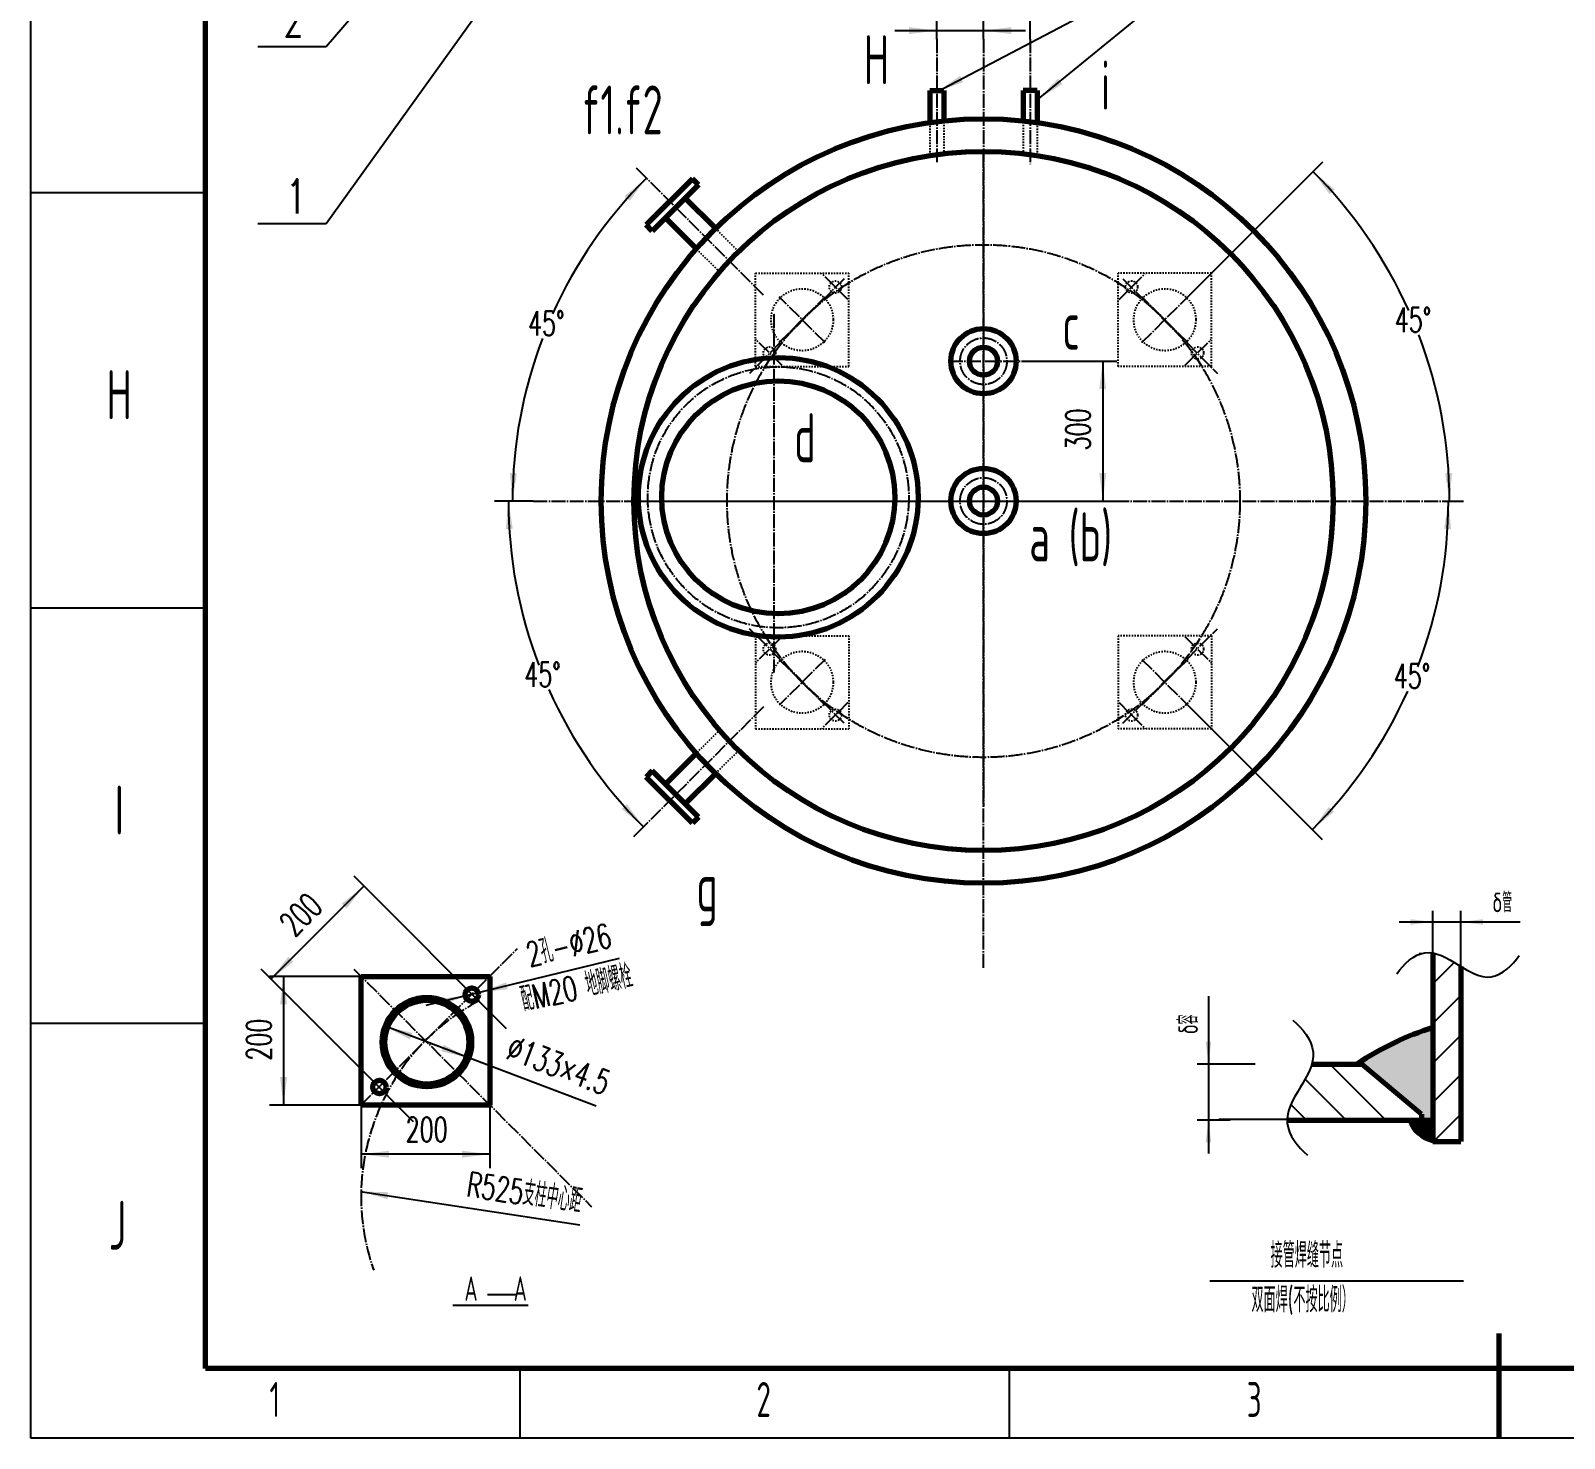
# Model space of a CAD drawing. Header units: millimetres. Extents: x -3150 to 3150, y -4455 to 4455.
# Drawn here: x -3150 to 140, y -4455 to -1435 of the extents above; entities that cross this region are included whole.
import ezdxf

# ---------------------------------------------------------------- set-up
doc = ezdxf.new("R2010")
doc.units = ezdxf.units.MM
doc.linetypes.add('EB_DASH', pattern=[6, 3, -3])
doc.linetypes.add('EB_DASHDOT', pattern=[39, 30, -3, 3, -3])
doc.layers.add('CAXA0', color=7, linetype='Continuous', lineweight=70)
doc.styles.add('UserTxtStyle1', font='isocp.shx', dxfattribs={"width": 0.667, "bigfont": 'gbcbig.shx'})
doc.styles.add('UserTxtStyle8', font='txt', dxfattribs={"width": 0.667, "bigfont": 'gbcbig.shx'})
doc.styles.add('机械', font='txt', dxfattribs={"width": 0.667, "bigfont": 'gbcbig.shx'})
doc.styles.add('标准', font='', dxfattribs={"width": 0.667})
doc.styles.get('标准').set_extended_font_data('FangSong_GB2312')
doc.dimstyles.new('标准', dxfattribs={"dimscale": 15, "dimtxt": 3.5, "dimasz": 4, "dimexe": 2, "dimexo": 0, "dimtad": 1, "dimdsep": 46, "dimtxsty": '标准', "dimcen": 0, "dimdle": 6, "dimaunit": 1, "dimazin": 2, "dimtfac": 1, "dimtdec": 3, "dimtmove": 0, "dimatfit": 3, "dimfxl": 0, "dimtolj": 1, "dimtzin": 0, "dimarcsym": 0})

# ---------------------------------------------------------------- blocks, each defined once
blk = doc.blocks.new('CAXBLOCK1', base_point=(3000, -4305))
at = {"layer": 'CAXA0', "color": 0, "linetype": 'Continuous', "lineweight": 25}
for p, q in [((-3150, -4455), (-3150, 4455)), ((-3150, -1782), (-2775, -1782)), ((-3150, -2673), (-2775, -2673)), ((-3150, -3564), (-2775, -3564)), ((-2100, -4455), (-2100, -4305)), ((-1050, -4455), (-1050, -4305)), ((0, -4455), (0, -4305)), ((3150, -4455), (-3150, -4455))]:
    blk.add_line(p, q, dxfattribs=at)
at = {"layer": 'CAXA0', "color": 0, "linetype": 'Continuous', "lineweight": 70}
for p, q in [((-2775, -4305), (-2775, 4305)), ((0, -4455), (0, -4230)), ((3000, -4305), (-2775, -4305))]:
    blk.add_line(p, q, dxfattribs=at)
at = {"layer": 'CAXA0', "color": 0, "linetype": 'Continuous', "lineweight": 25, "attachment_point": 1, "style": 'UserTxtStyle1'}
for s, insert, char_height in [('H', (-2987.5, -2163.3), 105), ('I', (-2970, -3054.3), 105), ('J', (-2982.5, -3945.3), 105), ('1', (-2637.5, -4334.2), 75), ('2', (-1592.9, -4334.2), 75), ('3', (-541.1, -4334.2), 75)]:
    blk.add_mtext(s, dxfattribs=dict(at, insert=insert, char_height=char_height))
blk = doc.blocks.new('CAXBLOCK88', base_point=(-2663, -1469.7))
at = {"layer": 'CAXA0', "linetype": 'Continuous', "lineweight": 25}
blk.add_hatch(color=0, dxfattribs=at).paths.add_polyline_path([(-1631.9, -444.4), (-1632, -443.2), (-1632.3, -442.1), (-1632.7, -441), (-1633.4, -440), (-1634.1, -439.1), (-1635, -438.3), (-1636, -437.7), (-1637.1, -437.3), (-1638.3, -437), (-1639.4, -436.9), (-1640.6, -437), (-1641.7, -437.3), (-1642.8, -437.7), (-1643.8, -438.3), (-1644.7, -439.1), (-1645.5, -440), (-1646.1, -441), (-1646.6, -442.1), (-1646.8, -443.2), (-1646.9, -444.4), (-1646.8, -445.6), (-1646.6, -446.7), (-1646.1, -447.8), (-1645.5, -448.8), (-1644.7, -449.7), (-1643.8, -450.5), (-1642.8, -451.1), (-1641.7, -451.5), (-1640.6, -451.8), (-1639.4, -451.9), (-1638.3, -451.8), (-1637.1, -451.5), (-1636, -451.1), (-1635, -450.5), (-1634.1, -449.7), (-1633.4, -448.8), (-1632.7, -447.8), (-1632.3, -446.7), (-1632, -445.6)], flags=0)
at = {"layer": 'CAXA0', "color": 0, "linetype": 'Continuous', "lineweight": 25}
for p, q in [((-1639.4, -444.4), (-2516, -1469.7)), ((-2516, -1469.7), (-2663, -1469.7))]:
    blk.add_line(p, q, dxfattribs=at)
at = {"layer": 'CAXA0', "color": 0, "linetype": 'Continuous', "lineweight": 25, "insert": (-2607, -1374.1), "char_height": 73.5, "attachment_point": 1, "style": 'UserTxtStyle8'}
blk.add_mtext('2', dxfattribs=at)
blk = doc.blocks.new('CAXBLOCK87', base_point=(-1639.4, -444.4))
at = {"layer": 'CAXA0', "color": 0, "linetype": 'EB_DASHDOT', "lineweight": 25}
blk.add_blockref('CAXBLOCK88', (-2663, -1469.7), dxfattribs=at)
blk = doc.blocks.new('CAXBLOCK90', base_point=(-2663, -1849.1))
at = {"layer": 'CAXA0', "linetype": 'Continuous', "lineweight": 25}
blk.add_hatch(color=0, dxfattribs=at).paths.add_polyline_path([(-1669.1, -680.7), (-1669.2, -679.5), (-1669.5, -678.4), (-1669.9, -677.3), (-1670.5, -676.3), (-1671.3, -675.4), (-1672.2, -674.6), (-1673.2, -674), (-1674.3, -673.6), (-1675.4, -673.3), (-1676.6, -673.2), (-1677.8, -673.3), (-1678.9, -673.6), (-1680, -674), (-1681, -674.6), (-1681.9, -675.4), (-1682.7, -676.3), (-1683.3, -677.3), (-1683.7, -678.4), (-1684, -679.5), (-1684.1, -680.7), (-1684, -681.9), (-1683.7, -683), (-1683.3, -684.1), (-1682.7, -685.1), (-1681.9, -686), (-1681, -686.8), (-1680, -687.4), (-1678.9, -687.8), (-1677.8, -688.1), (-1676.6, -688.2), (-1675.4, -688.1), (-1674.3, -687.8), (-1673.2, -687.4), (-1672.2, -686.8), (-1671.3, -686), (-1670.5, -685.1), (-1669.9, -684.1), (-1669.5, -683), (-1669.2, -681.9)], flags=0)
at = {"layer": 'CAXA0', "color": 0, "linetype": 'Continuous', "lineweight": 25}
for p, q in [((-1676.6, -680.7), (-2516, -1849.1)), ((-2516, -1849.1), (-2663, -1849.1))]:
    blk.add_line(p, q, dxfattribs=at)
at = {"layer": 'CAXA0', "color": 0, "linetype": 'Continuous', "lineweight": 25, "insert": (-2601.7, -1753.5), "char_height": 73.5, "attachment_point": 1, "style": 'UserTxtStyle8'}
blk.add_mtext('1', dxfattribs=at)
blk = doc.blocks.new('CAXBLOCK89', base_point=(-1676.6, -680.7))
at = {"layer": 'CAXA0', "color": 0, "linetype": 'EB_DASHDOT', "lineweight": 25}
blk.add_blockref('CAXBLOCK90', (-2663, -1849.1), dxfattribs=at)
blk = doc.blocks.new('*CAXBLOCK224225')
at = {"layer": 'CAXA0', "linetype": 'Continuous', "lineweight": 25}
for points in [[(-142.3, -3347.1), (-190.3, -3353.1), (-190.3, -3341.1)], [(-82.3, -3347.1), (-34.3, -3353.1), (-34.3, -3341.1)]]:
    blk.add_hatch(color=0, dxfattribs=at).paths.add_polyline_path(points, flags=0)
at = {"layer": 'CAXA0', "color": 0, "linetype": 'Continuous', "lineweight": 25}
for p, q in [((-214.3, -3347.1), (45.2, -3347.1)), ((-142.3, -3413.5), (-142.3, -3323.1)), ((-82.3, -3442.5), (-82.3, -3323.1))]:
    blk.add_line(p, q, dxfattribs=at)
at = {"layer": 'CAXA0', "color": 0, "linetype": 'Continuous', "lineweight": 25, "insert": (-14.4, -3284.1), "char_height": 42, "attachment_point": 1, "style": '机械'}
blk.add_mtext('δ管', dxfattribs=at)
blk = doc.blocks.new('CAXBLOCK225', base_point=(-299.6, -3702.9))
at = {"layer": 'CAXA0', "color": 0, "linetype": 'Continuous', "lineweight": 25}
for p, q in [((-328, -3772.1), (-416, -3684.1)), ((-243.1, -3772.1), (-363.1, -3652.1)), ((-412.8, -3772.1), (-446.4, -3738.5)), ((-166.3, -3764), (-195.7, -3734.7))]:
    blk.add_line(p, q, dxfattribs=at)
blk = doc.blocks.new('*CAXBLOCK226227')
at = {"layer": 'CAXA0', "linetype": 'Continuous', "lineweight": 25}
for points in [[(-623.5, -3652.1), (-629.5, -3604.1), (-617.5, -3604.1)], [(-623.5, -3772.1), (-629.5, -3820.1), (-617.5, -3820.1)]]:
    blk.add_hatch(color=0, dxfattribs=at).paths.add_polyline_path(points, flags=0)
at = {"layer": 'CAXA0', "color": 0, "linetype": 'Continuous', "lineweight": 25}
for p, q in [((-623.5, -3506.2), (-623.5, -3844.1)), ((-523.4, -3652.1), (-647.5, -3652.1)), ((-576.5, -3772.1), (-647.5, -3772.1))]:
    blk.add_line(p, q, dxfattribs=at)
at = {"layer": 'CAXA0', "color": 0, "linetype": 'Continuous', "lineweight": 25, "insert": (-688.2, -3588), "char_height": 42, "attachment_point": 1, "rotation": 90, "style": '机械'}
blk.add_mtext('δ容 ', dxfattribs=at)
blk = doc.blocks.new('CAXBLOCK227', base_point=(-110.1, -3668))
at = {"layer": 'CAXA0', "color": 0, "linetype": 'Continuous', "lineweight": 25}
for p, q in [((-142.3, -3480.1), (-96.2, -3434)), ((-142.3, -3565), (-82.3, -3505)), ((-142.3, -3649.8), (-82.3, -3589.8)), ((-142.3, -3734.7), (-82.3, -3674.7)), ((-140.9, -3818.2), (-82.3, -3759.5))]:
    blk.add_line(p, q, dxfattribs=at)
blk = doc.blocks.new('CAXBLOCK228', base_point=(-170.4, -3788.6))
at = {"layer": 'CAXA0', "color": 0, "linetype": 'Continuous', "lineweight": 25}
for p, q in [((-190.7, -3773.8), (-188.9, -3772.1)), ((-189.5, -3776.9), (-184.7, -3772.1)), ((-188.1, -3779.8), (-180.4, -3772.1)), ((-186.7, -3782.5), (-176.2, -3772.1)), ((-185.1, -3785.2), (-171.9, -3772.1)), ((-183.4, -3787.8), (-167.7, -3772.1)), ((-181.7, -3790.3), (-163.5, -3772.1)), ((-179.8, -3792.6), (-159.2, -3772.1)), ((-177.8, -3794.9), (-155, -3772.1)), ((-175.8, -3797.1), (-150.7, -3772.1)), ((-173.6, -3799.2), (-146.5, -3772.1)), ((-171.4, -3801.2), (-142.3, -3772.1)), ((-169, -3803.1), (-142.3, -3776.3)), ((-166.6, -3804.9), (-142.3, -3780.6)), ((-164.1, -3806.6), (-142.3, -3784.8)), ((-161.4, -3808.2), (-142.3, -3789.1)), ((-158.7, -3809.7), (-142.3, -3793.3)), ((-155.8, -3811.1), (-142.3, -3797.5)), ((-152.8, -3812.3), (-142.3, -3801.8)), ((-149.7, -3813.5), (-142.3, -3806)), ((-146.5, -3814.5), (-142.3, -3810.3)), ((-143.1, -3815.4), (-142.3, -3814.5))]:
    blk.add_line(p, q, dxfattribs=at)
blk = doc.blocks.new('CAXBLOCK229', base_point=(-163.2, -3787.6))
at = {"layer": 'CAXA0', "color": 0, "linetype": 'Continuous', "lineweight": 25}
for p, q in [((-153.5, -3812), (-190, -3775.6)), ((-147, -3814.3), (-189.3, -3772.1)), ((-142.3, -3814.8), (-185, -3772.1)), ((-142.3, -3810.6), (-180.8, -3772.1)), ((-142.3, -3806.3), (-176.6, -3772.1)), ((-142.3, -3802.1), (-172.3, -3772.1)), ((-142.3, -3797.9), (-168.1, -3772.1)), ((-142.3, -3793.6), (-163.8, -3772.1)), ((-142.3, -3789.4), (-159.6, -3772.1)), ((-142.3, -3785.1), (-155.3, -3772.1)), ((-142.3, -3780.9), (-151.1, -3772.1)), ((-142.3, -3776.6), (-146.9, -3772.1)), ((-142.3, -3772.4), (-142.6, -3772.1)), ((-161.9, -3807.9), (-185.9, -3784))]:
    blk.add_line(p, q, dxfattribs=at)
blk = doc.blocks.new('*CAXBLOCK243244')
at = {"layer": 'CAXA0', "linetype": 'Continuous', "lineweight": 25}
for points in [[(-850.2, -2144), (-857.7, -2204), (-842.7, -2204)], [(-850.2, -2444), (-857.7, -2384), (-842.7, -2384)]]:
    blk.add_hatch(color=0, dxfattribs=at).paths.add_polyline_path(points, flags=0)
at = {"layer": 'CAXA0', "color": 0, "linetype": 'Continuous', "lineweight": 25}
for p, q in [((-1018, -2144), (-820.2, -2144)), ((-850.2, -2144), (-850.2, -2444)), ((-1859, -2444), (-820.2, -2444))]:
    blk.add_line(p, q, dxfattribs=at)
at = {"layer": 'CAXA0', "color": 0, "linetype": 'Continuous', "lineweight": 25, "insert": (-929.6, -2335.5), "char_height": 52.5, "attachment_point": 1, "rotation": 90, "style": '机械'}
blk.add_mtext('300', dxfattribs=at)
blk = doc.blocks.new('*CAXBLOCK244245')
at = {"layer": 'CAXA0', "linetype": 'Continuous', "lineweight": 25}
for points in [[(-1829.2, -1751), (-1876, -1789.7), (-1864.7, -1799.7)], [(-2116.3, -2444), (-2121.9, -2383.6), (-2107, -2384.5)]]:
    blk.add_hatch(color=0, dxfattribs=at).paths.add_polyline_path(points, flags=0)
at = {"layer": 'CAXA0', "color": 0, "linetype": 'Continuous', "lineweight": 25}
for p, q in [((-1845.8, -1734.5), (-1850.5, -1729.8)), ((-2071.7, -2444), (-2146.3, -2444))]:
    blk.add_line(p, q, dxfattribs=at)
for start, end in [(135, 155.8286), (159.1514, 180)]:
    blk.add_arc((-1136.2, -2444), 980.1, start, end, dxfattribs=at)
at = {"layer": 'CAXA0', "color": 0, "linetype": 'Continuous', "lineweight": 25, "insert": (-2082.9, -2036.4), "char_height": 52.5, "attachment_point": 1, "style": '机械'}
blk.add_mtext('45{%%D}', dxfattribs=at)
blk = doc.blocks.new('*CAXBLOCK245246')
at = {"layer": 'CAXA0', "linetype": 'Continuous', "lineweight": 25}
for points in [[(-399.2, -1737.2), (-352.4, -1775.9), (-363.7, -1785.8)], [(-106.4, -2444), (-100.7, -2383.6), (-115.7, -2384.5)]]:
    blk.add_hatch(color=0, dxfattribs=at).paths.add_polyline_path(points, flags=0)
at = {"layer": 'CAXA0', "color": 0, "linetype": 'Continuous', "lineweight": 25}
for p, q in [((-668, -2005.9), (-378, -1716)), ((-108.6, -2444), (-76.4, -2444))]:
    blk.add_line(p, q, dxfattribs=at)
for start, end in [(24.1385, 45), (0, 20.8807)]:
    blk.add_arc((-1106, -2444), 999.6, start, end, dxfattribs=at)
at = {"layer": 'CAXA0', "color": 0, "linetype": 'Continuous', "lineweight": 25, "insert": (-223.7, -2028.9), "char_height": 52.5, "attachment_point": 1, "style": '机械'}
blk.add_mtext('45{%%D}', dxfattribs=at)
blk = doc.blocks.new('*CAXBLOCK246247')
at = {"layer": 'CAXA0', "linetype": 'Continuous', "lineweight": 25}
for points in [[(-1206, -1434.7), (-1266, -1442.2), (-1266, -1427.2)], [(-1106, -1434.7), (-1046, -1442.2), (-1046, -1427.2)]]:
    blk.add_hatch(color=0, dxfattribs=at).paths.add_polyline_path(points, flags=0)
at = {"layer": 'CAXA0', "color": 0, "linetype": 'Continuous', "lineweight": 25}
for p, q in [((-1206, -1453.3), (-1206, -1404.7)), ((-1106, -1453.3), (-1106, -1404.7)), ((-1296, -1434.7), (-1016, -1434.7))]:
    blk.add_line(p, q, dxfattribs=at)
at = {"layer": 'CAXA0', "color": 0, "linetype": 'Continuous', "lineweight": 25, "insert": (-1195.1, -1355.4), "char_height": 52.5, "attachment_point": 1, "style": '机械'}
blk.add_mtext('100', dxfattribs=at)
blk = doc.blocks.new('*CAXBLOCK247248')
at = {"layer": 'CAXA0', "linetype": 'Continuous', "lineweight": 25}
for points in [[(-1106, -1266.5), (-1166, -1259), (-1166, -1274)], [(-1006, -1266.5), (-946, -1259), (-946, -1274)]]:
    blk.add_hatch(color=0, dxfattribs=at).paths.add_polyline_path(points, flags=0)
at = {"layer": 'CAXA0', "color": 0, "linetype": 'Continuous', "lineweight": 25}
for p, q in [((-1106, -1453.3), (-1106, -1236.5)), ((-1006, -1453.3), (-1006, -1236.5)), ((-916, -1266.5), (-1196, -1266.5))]:
    blk.add_line(p, q, dxfattribs=at)
at = {"layer": 'CAXA0', "color": 0, "linetype": 'Continuous', "lineweight": 25, "insert": (-1095.1, -1187.2), "char_height": 52.5, "attachment_point": 1, "style": '机械'}
blk.add_mtext('100', dxfattribs=at)
blk = doc.blocks.new('*CAXBLOCK248249')
at = {"layer": 'CAXA0', "linetype": 'Continuous', "lineweight": 25}
blk.add_hatch(color=0, dxfattribs=at).paths.add_polyline_path([(-988, -1581.4), (-936.8, -1549.3), (-946.3, -1537.7)], flags=0)
at = {"layer": 'CAXA0', "color": 0, "linetype": 'Continuous', "lineweight": 25}
for p in [(-988, -1581.4), (-323.1, -1216.9)]:
    blk.add_line(p, (-541.5, -1216.9), dxfattribs=at)
at = {"layer": 'CAXA0', "color": 0, "linetype": 'Continuous', "lineweight": 25, "insert": (-538.6, -1131.7), "char_height": 52.5, "attachment_point": 1, "style": '机械'}
blk.add_mtext('二孔钻{%%C}20', dxfattribs=at)
blk = doc.blocks.new('*CAXBLOCK249250')
at = {"layer": 'CAXA0', "linetype": 'Continuous', "lineweight": 25}
blk.add_hatch(color=0, dxfattribs=at).paths.add_polyline_path([(-1206, -1566.4), (-1149.5, -1545.1), (-1156.4, -1531.8)], flags=0)
at = {"layer": 'CAXA0', "color": 0, "linetype": 'Continuous', "lineweight": 25}
blk.add_line((-1206, -1566.4), (-549.6, -1221), dxfattribs=at)
blk = doc.blocks.new('*CAXBLOCK250251')
at = {"layer": 'CAXA0', "linetype": 'Continuous', "lineweight": 25}
for points in [[(-108.7, -2444), (-103, -2504.4), (-117.9, -2503.5)], [(-400.8, -3149.2), (-354, -3110.5), (-365.3, -3100.6)]]:
    blk.add_hatch(color=0, dxfattribs=at).paths.add_polyline_path(points, flags=0)
at = {"layer": 'CAXA0', "color": 0, "linetype": 'Continuous', "lineweight": 25}
for p, q in [((-108.6, -2444), (-78.7, -2444)), ((-668, -2882.1), (-379.6, -3170.4))]:
    blk.add_line(p, q, dxfattribs=at)
for start, end in [(339.123, 0), (315, 335.8578)]:
    blk.add_arc((-1106, -2444), 997.3, start, end, dxfattribs=at)
at = {"layer": 'CAXA0', "color": 0, "linetype": 'Continuous', "lineweight": 25, "insert": (-225.8, -2793.1), "char_height": 52.5, "attachment_point": 1, "style": '机械'}
blk.add_mtext('45{%%D}', dxfattribs=at)
blk = doc.blocks.new('*CAXBLOCK251252')
at = {"layer": 'CAXA0', "linetype": 'Continuous', "lineweight": 25}
for points in [[(-2125.1, -2444), (-2130.7, -2504.4), (-2115.8, -2503.5)], [(-1835.4, -3143.2), (-1882.2, -3104.5), (-1870.9, -3094.6)]]:
    blk.add_hatch(color=0, dxfattribs=at).paths.add_polyline_path(points, flags=0)
at = {"layer": 'CAXA0', "color": 0, "linetype": 'Continuous', "lineweight": 25}
for p, q in [((-2071.7, -2444), (-2155.1, -2444)), ((-1845.8, -3153.5), (-1856.6, -3164.4))]:
    blk.add_line(p, q, dxfattribs=at)
for start, end in [(180, 200.8631), (204.1565, 225)]:
    blk.add_arc((-1136.2, -2444), 988.8, start, end, dxfattribs=at)
at = {"layer": 'CAXA0', "color": 0, "linetype": 'Continuous', "lineweight": 25, "insert": (-2091, -2789.9), "char_height": 52.5, "attachment_point": 1, "style": '机械'}
blk.add_mtext('45{%%D}', dxfattribs=at)
blk = doc.blocks.new('CAXBLOCK253', base_point=(-2389.2, -3620.9))
at = {"layer": 'CAXA0', "color": 0, "linetype": 'Continuous', "lineweight": 25}
for p, q in [((-2342.1, -3525.4), (-2342.1, -3518.6)), ((-2337.3, -3523), (-2337.3, -3516.5)), ((-2332.5, -3521), (-2332.5, -3514.6)), ((-2327.7, -3519.3), (-2327.7, -3513)), ((-2322.9, -3517.9), (-2322.9, -3511.7)), ((-2318.1, -3516.8), (-2318.1, -3510.6)), ((-2313.3, -3515.9), (-2313.3, -3509.8)), ((-2308.5, -3515.3), (-2308.5, -3509.3)), ((-2303.7, -3515), (-2303.7, -3509)), ((-2298.9, -3514.9), (-2298.9, -3508.9)), ((-2294.1, -3515.1), (-2294.1, -3509.1)), ((-2289.3, -3515.6), (-2289.3, -3509.5)), ((-2284.5, -3516.3), (-2284.5, -3510.2)), ((-2279.7, -3517.3), (-2279.7, -3511.1)), ((-2274.9, -3518.5), (-2274.9, -3512.3)), ((-2270.1, -3520.1), (-2270.1, -3513.7)), ((-2265.3, -3521.9), (-2265.3, -3515.4)), ((-2260.5, -3524.1), (-2260.5, -3517.5)), ((-2255.7, -3526.6), (-2255.7, -3519.8)), ((-2366.1, -3538.9), (-2366.1, -3535.3)), ((-2361.3, -3539), (-2361.3, -3531)), ((-2356.5, -3534.8), (-2356.5, -3527.3)), ((-2351.7, -3531.2), (-2351.7, -3524)), ((-2346.9, -3528.1), (-2346.9, -3521.1)), ((-2250.9, -3529.5), (-2250.9, -3522.5)), ((-2246.1, -3532.9), (-2246.1, -3525.5)), ((-2241.3, -3536.8), (-2241.3, -3529)), ((-2236.5, -3534.9), (-2236.5, -3533)), ((-2236.5, -3541.2), (-2236.5, -3534.9)), ((-2231.7, -3546.4), (-2231.7, -3537.5)), ((-2226.9, -3552.5), (-2226.9, -3542.8)), ((-2222.1, -3560), (-2222.1, -3548.9)), ((-2217.3, -3569.6), (-2217.3, -3556.3)), ((-2212.5, -3584.1), (-2212.5, -3565.6)), ((-2207.7, -3631.1), (-2207.7, -3578.7)), ((-2222.1, -3661), (-2222.1, -3649.9)), ((-2217.3, -3653.6), (-2217.3, -3640.3)), ((-2212.5, -3644.3), (-2212.5, -3625.8)), ((-2231.7, -3672.3), (-2231.7, -3663.5)), ((-2226.9, -3667.1), (-2226.9, -3657.4))]:
    blk.add_line(p, q, dxfattribs=at)
blk = doc.blocks.new('CAXBLOCK254', base_point=(-2328.5, -3718.2))
at = {"layer": 'CAXA0', "color": 0, "linetype": 'Continuous', "lineweight": 25}
for p, q in [((-2380.5, -3564.6), (-2380.5, -3552.5)), ((-2375.7, -3556.2), (-2375.7, -3545.8)), ((-2370.9, -3549.4), (-2370.9, -3540.1)), ((-2366.1, -3543.8), (-2366.1, -3538.9)), ((-2390.1, -3638.2), (-2390.1, -3571.6)), ((-2385.3, -3576.1), (-2385.3, -3560.8)), ((-2394.9, -3619.8), (-2394.9, -3590.1)), ((-2385.3, -3649.1), (-2385.3, -3633.8)), ((-2380.5, -3657.3), (-2380.5, -3645.3)), ((-2375.7, -3664), (-2375.7, -3653.7)), ((-2370.9, -3669.3), (-2370.9, -3660.4)), ((-2370.9, -3669.7), (-2370.9, -3669.3)), ((-2366.1, -3674.6), (-2366.1, -3666.1)), ((-2361.3, -3678.9), (-2361.3, -3670.9)), ((-2356.5, -3682.6), (-2356.5, -3675)), ((-2351.7, -3685.9), (-2351.7, -3678.6)), ((-2346.9, -3688.7), (-2346.9, -3681.8)), ((-2342.1, -3691.2), (-2342.1, -3684.5)), ((-2255.7, -3690.1), (-2255.7, -3683.2)), ((-2250.9, -3687.4), (-2250.9, -3680.3)), ((-2246.1, -3684.3), (-2246.1, -3677)), ((-2241.3, -3680.9), (-2241.3, -3673.1)), ((-2236.5, -3676.9), (-2236.5, -3668.7)), ((-2337.3, -3693.4), (-2337.3, -3686.9)), ((-2332.5, -3695.3), (-2332.5, -3688.9)), ((-2327.7, -3696.9), (-2327.7, -3690.6)), ((-2322.9, -3698.2), (-2322.9, -3692)), ((-2318.1, -3699.2), (-2318.1, -3693.1)), ((-2313.3, -3700), (-2313.3, -3694)), ((-2308.5, -3700.6), (-2308.5, -3694.5)), ((-2303.7, -3700.9), (-2303.7, -3694.9)), ((-2298.9, -3700.9), (-2298.9, -3694.9)), ((-2294.1, -3700.7), (-2294.1, -3694.7)), ((-2289.3, -3700.3), (-2289.3, -3694.3)), ((-2284.5, -3699.7), (-2284.5, -3693.6)), ((-2279.7, -3698.7), (-2279.7, -3692.6)), ((-2274.9, -3697.6), (-2274.9, -3691.3)), ((-2270.1, -3696.1), (-2270.1, -3689.8)), ((-2265.3, -3694.4), (-2265.3, -3688)), ((-2260.5, -3692.4), (-2260.5, -3685.8))]:
    blk.add_line(p, q, dxfattribs=at)
blk = doc.blocks.new('*CAXBLOCK255256')
at = {"layer": 'CAXA0', "linetype": 'Continuous', "lineweight": 25}
for points in [[(-2186.9, -3498.3), (-2130.4, -3476.8), (-2126.8, -3491.4)], [(-2214.9, -3505.1), (-2274.9, -3512.1), (-2271.4, -3526.6)]]:
    blk.add_hatch(color=0, dxfattribs=at).paths.add_polyline_path(points, flags=0)
at = {"layer": 'CAXA0', "color": 0, "linetype": 'Continuous', "lineweight": 25}
blk.add_line((-1887.4, -3425.4), (-2302.3, -3526.5), dxfattribs=at)
at = {"layer": 'CAXA0', "color": 0, "linetype": 'Continuous', "lineweight": 25, "insert": (-2091.6, -3393), "char_height": 52.5, "attachment_point": 1, "rotation": 13.6917, "style": '机械'}
blk.add_mtext('2孔-{%%C}26', dxfattribs=at)
blk = doc.blocks.new('*CAXBLOCK256257')
at = {"layer": 'CAXA0', "linetype": 'Continuous', "lineweight": 25}
for points in [[(-2389.8, -3571), (-2331, -3585.2), (-2336.3, -3599.2)], [(-2210.2, -3638.9), (-2263.7, -3610.7), (-2269, -3624.7)]]:
    blk.add_hatch(color=0, dxfattribs=at).paths.add_polyline_path(points, flags=0)
at = {"layer": 'CAXA0', "color": 0, "linetype": 'Continuous', "lineweight": 25}
blk.add_line((-1936.8, -3742.3), (-2389.8, -3571), dxfattribs=at)
at = {"layer": 'CAXA0', "color": 0, "linetype": 'Continuous', "lineweight": 25, "insert": (-2114.6, -3589.7), "char_height": 52.5, "attachment_point": 1, "rotation": 339.2791, "style": '机械'}
blk.add_mtext('{%%C}133×4.5', dxfattribs=at)
blk = doc.blocks.new('*CAXBLOCK257258')
at = {"layer": 'CAXA0', "linetype": 'Continuous', "lineweight": 25}
for points in [[(-2441, -3845.4), (-2381, -3837.9), (-2381, -3852.9)], [(-2165, -3845.4), (-2225, -3837.9), (-2225, -3852.9)]]:
    blk.add_hatch(color=0, dxfattribs=at).paths.add_polyline_path(points, flags=0)
at = {"layer": 'CAXA0', "color": 0, "linetype": 'Continuous', "lineweight": 25}
for p, q in [((-2441, -3741.3), (-2441, -3875.4)), ((-2165, -3740), (-2165, -3875.4)), ((-2165, -3845.4), (-2441, -3845.4))]:
    blk.add_line(p, q, dxfattribs=at)
at = {"layer": 'CAXA0', "color": 0, "linetype": 'Continuous', "lineweight": 25, "insert": (-2345.7, -3766.1), "char_height": 52.5, "attachment_point": 1, "style": '机械'}
blk.add_mtext('200', dxfattribs=at)
blk = doc.blocks.new('*CAXBLOCK258259')
at = {"layer": 'CAXA0', "linetype": 'Continuous', "lineweight": 25}
for points in [[(-2435.1, -3270.4), (-2482.8, -3307.6), (-2472.2, -3318.2)], [(-2634.5, -3469.8), (-2597.4, -3422.1), (-2586.8, -3432.7)]]:
    blk.add_hatch(color=0, dxfattribs=at).paths.add_polyline_path(points, flags=0)
at = {"layer": 'CAXA0', "color": 0, "linetype": 'Continuous', "lineweight": 25}
for p, q in [((-2129.9, -3575.7), (-2456.3, -3249.2)), ((-2435.1, -3270.4), (-2634.5, -3469.8)), ((-2438.3, -3666), (-2655.7, -3448.6))]:
    blk.add_line(p, q, dxfattribs=at)
at = {"layer": 'CAXA0', "color": 0, "linetype": 'Continuous', "lineweight": 25, "insert": (-2621.1, -3344.3), "char_height": 52.5, "attachment_point": 1, "rotation": 45, "style": '机械'}
blk.add_mtext('200', dxfattribs=at)
blk = doc.blocks.new('*CAXBLOCK259260')
at = {"layer": 'CAXA0', "linetype": 'Continuous', "lineweight": 25}
blk.add_hatch(color=0, dxfattribs=at).paths.add_polyline_path([(-2442.7, -3925.4), (-2384.5, -3941.8), (-2382.3, -3927)], flags=0)
at = {"layer": 'CAXA0', "color": 0, "linetype": 'Continuous', "lineweight": 25}
blk.add_line((-2442.7, -3925.4), (-1972.3, -3996.7), dxfattribs=at)
at = {"layer": 'CAXA0', "color": 0, "linetype": 'Continuous', "lineweight": 25, "insert": (-2209, -3883.2), "char_height": 52.5, "attachment_point": 1, "rotation": 351.3812, "style": '机械'}
blk.add_mtext('R525支柱中心距 ', dxfattribs=at)
blk = doc.blocks.new('*CAXBLOCK260261')
at = {"layer": 'CAXA0', "linetype": 'Continuous', "lineweight": 25}
for points in [[(-2607.6, -3464), (-2615.1, -3524), (-2600.1, -3524)], [(-2607.6, -3740), (-2615.1, -3680), (-2600.1, -3680)]]:
    blk.add_hatch(color=0, dxfattribs=at).paths.add_polyline_path(points, flags=0)
at = {"layer": 'CAXA0', "color": 0, "linetype": 'Continuous', "lineweight": 25}
for p, q in [((-2441, -3464), (-2637.6, -3464)), ((-2607.6, -3464), (-2607.6, -3740)), ((-2441.5, -3740), (-2637.6, -3740))]:
    blk.add_line(p, q, dxfattribs=at)
at = {"layer": 'CAXA0', "color": 0, "linetype": 'Continuous', "lineweight": 25, "insert": (-2686.9, -3644.7), "char_height": 52.5, "attachment_point": 1, "rotation": 90, "style": '机械'}
blk.add_mtext('200', dxfattribs=at)

msp = doc.modelspace()

# ---------------------------------------------------------------- hatches: boundary and pattern name
at = {"layer": 'CAXA0', "linetype": 'Continuous', "lineweight": 25}
for points in [[(-304.567, -3652.06), (-294.096, -3652.06), (-166.268, -3759.321), (-166.268, -3772.06), (-142.268, -3772.06), (-142.268, -3574.134), (-226.288, -3607.12), (-304.567, -3652.06)], [(-166.268, -3759.321), (-166.268, -3772.06), (-142.268, -3772.06), (-142.268, -3574.134), (-226.288, -3607.12), (-304.567, -3652.06), (-294.096, -3652.06)], [(-142.268, -3815.551), (-142.268, -3772.06), (-166.268, -3772.06), (-191.344, -3772.06), (-186.703, -3782.481), (-180.36, -3791.963), (-172.498, -3800.229), (-163.347, -3807.04), (-153.172, -3812.197)], [(-142.268, -3815.551), (-142.268, -3772.06), (-166.268, -3772.06), (-191.344, -3772.06), (-186.703, -3782.481), (-180.36, -3791.963), (-172.498, -3800.229), (-163.347, -3807.04), (-153.172, -3812.197)], [(-142.268, -3815.551), (-142.268, -3772.06), (-166.268, -3772.06), (-191.344, -3772.06), (-186.703, -3782.481), (-180.36, -3791.963), (-172.498, -3800.229), (-163.347, -3807.04), (-153.172, -3812.197)], [(-142.268, -3815.551), (-142.268, -3772.06), (-166.268, -3772.06), (-191.344, -3772.06), (-186.703, -3782.481), (-180.36, -3791.963), (-172.498, -3800.229), (-163.347, -3807.04), (-153.172, -3812.197)], [(-142.268, -3815.551), (-142.268, -3772.06), (-166.268, -3772.06), (-191.344, -3772.06), (-186.703, -3782.481), (-180.36, -3791.963), (-172.498, -3800.229), (-163.347, -3807.04), (-153.172, -3812.197)], [(-142.268, -3815.551), (-142.268, -3772.06), (-166.268, -3772.06), (-191.344, -3772.06), (-186.703, -3782.481), (-180.36, -3791.963), (-172.498, -3800.229), (-163.347, -3807.04), (-153.172, -3812.197)], [(-142.268, -3815.551), (-142.268, -3772.06), (-166.268, -3772.06), (-191.344, -3772.06), (-186.703, -3782.481), (-180.36, -3791.963), (-172.498, -3800.229), (-163.347, -3807.04), (-153.172, -3812.197)], [(-142.268, -3815.551), (-142.268, -3772.06), (-166.268, -3772.06), (-191.344, -3772.06), (-186.703, -3782.481), (-180.36, -3791.963), (-172.498, -3800.229), (-163.347, -3807.04), (-153.172, -3812.197)], [(-142.268, -3815.551), (-142.268, -3772.06), (-166.268, -3772.06), (-191.344, -3772.06), (-186.703, -3782.481), (-180.36, -3791.963), (-172.498, -3800.229), (-163.347, -3807.04), (-153.172, -3812.197)], [(-142.268, -3815.551), (-142.268, -3772.06), (-166.268, -3772.06), (-191.344, -3772.06), (-186.703, -3782.481), (-180.36, -3791.963), (-172.498, -3800.229), (-163.347, -3807.04), (-153.172, -3812.197)], [(-142.268, -3815.551), (-142.268, -3772.06), (-166.268, -3772.06), (-191.344, -3772.06), (-186.703, -3782.481), (-180.36, -3791.963), (-172.498, -3800.229), (-163.347, -3807.04), (-153.172, -3812.197)], [(-142.268, -3815.551), (-142.268, -3772.06), (-166.268, -3772.06), (-191.344, -3772.06), (-186.703, -3782.481), (-180.36, -3791.963), (-172.498, -3800.229), (-163.347, -3807.04), (-153.172, -3812.197)], [(-142.268, -3815.551), (-142.268, -3772.06), (-166.268, -3772.06), (-191.344, -3772.06), (-186.703, -3782.481), (-180.36, -3791.963), (-172.498, -3800.229), (-163.347, -3807.04), (-153.172, -3812.197)], [(-142.268, -3815.551), (-142.268, -3772.06), (-166.268, -3772.06), (-191.344, -3772.06), (-186.703, -3782.481), (-180.36, -3791.963), (-172.498, -3800.229), (-163.347, -3807.04), (-153.172, -3812.197)], [(-142.268, -3815.551), (-142.268, -3772.06), (-166.268, -3772.06), (-191.344, -3772.06), (-186.703, -3782.481), (-180.36, -3791.963), (-172.498, -3800.229), (-163.347, -3807.04), (-153.172, -3812.197)], [(-142.268, -3815.551), (-142.268, -3772.06), (-166.268, -3772.06), (-191.344, -3772.06), (-186.703, -3782.481), (-180.36, -3791.963), (-172.498, -3800.229), (-163.347, -3807.04), (-153.172, -3812.197)]]:
    msp.add_hatch(color=256, dxfattribs=at).paths.add_polyline_path(points, flags=0)

# ---------------------------------------------------------------- linework, layer by layer
at = {"layer": 'CAXA0', "linetype": 'EB_DASHDOT', "lineweight": 25}
for p, q in [((-1206.048, -1453.308), (-1206.048, -1720.128)), ((-1106.048, -1453.308), (-1106.048, -3099.092)), ((-1006.048, -1453.308), (-1006.048, -1721.291)), ((-1106.003, -3445.455), (-1106.003, -1691.002)), ((-1577.993, -2002.237), (-1845.768, -1734.462)), ((-1404.834, -1967.048), (-1607.826, -2170.04)), ((-1396.827, -2011.846), (-1453.152, -1955.521)), ((-815.268, -2011.846), (-758.943, -1955.521)), ((-807.261, -1967.048), (-604.269, -2170.04)), ((-1445.858, -2104.238), (-1544.145, -2005.95)), ((-1544.145, -2104.238), (-1445.858, -2005.95)), ((-1544.145, -2104.238), (-1445.858, -2005.95)), ((-1544.145, -2104.238), (-1445.858, -2005.95)), ((-1544.145, -2104.238), (-1445.858, -2005.95)), ((-766.238, -2104.238), (-667.95, -2005.95)), ((-667.95, -2104.238), (-766.238, -2005.95)), ((-667.95, -2104.238), (-766.238, -2005.95)), ((-667.95, -2104.238), (-766.238, -2005.95)), ((-667.95, -2104.238), (-766.238, -2005.95)), ((-1556.048, -2043.307), (-1556.048, -2811.639)), ((-1538.249, -2153.268), (-1594.574, -2096.943)), ((-673.847, -2153.268), (-617.522, -2096.943)), ((-1180.459, -2144.002), (-1017.983, -2144.002)), ((-2071.728, -2444.002), (-108.586, -2444.002)), ((-1404.834, -2920.957), (-1607.826, -2717.965)), ((-807.261, -2920.957), (-604.269, -2717.965)), ((-1538.249, -2734.737), (-1594.574, -2791.062)), ((-673.847, -2734.737), (-617.522, -2791.062)), ((-1445.858, -2783.767), (-1544.145, -2882.055)), ((-1544.145, -2783.767), (-1445.858, -2882.055)), ((-1544.145, -2783.767), (-1445.858, -2882.055)), ((-1544.145, -2783.767), (-1445.858, -2882.055)), ((-1544.145, -2783.767), (-1445.858, -2882.055)), ((-766.238, -2783.767), (-667.95, -2882.055)), ((-667.95, -2783.767), (-766.238, -2882.055)), ((-667.95, -2783.767), (-766.238, -2882.055)), ((-667.95, -2783.767), (-766.238, -2882.055)), ((-667.95, -2783.767), (-766.238, -2882.055)), ((-1577.993, -2885.768), (-1845.768, -3153.543)), ((-1396.827, -2876.159), (-1453.152, -2932.484)), ((-815.268, -2876.159), (-758.943, -2932.484)), ((-2441.549, -3739.962), (-2105.579, -3403.992)), ((-2456.497, -3448.439), (-1946.569, -3958.368))]:
    msp.add_line(p, q, dxfattribs=at)
at = {"layer": 'CAXA0', "linetype": 'Continuous', "lineweight": 70}
for p, q in [((-1221.048, -1563.133), (-1191.048, -1563.133)), ((-1221.048, -1563.133), (-1221.048, -1633.006)), ((-1191.048, -1563.133), (-1191.048, -1630.987)), ((-991.048, -1563.133), (-1021.048, -1563.133)), ((-1021.048, -1563.133), (-1021.048, -1630.987)), ((-991.048, -1563.133), (-991.048, -1633.006)), ((-1730.592, -1752.767), (-1829.587, -1851.762)), ((-1717.472, -1765.887), (-1816.467, -1864.882)), ((-1717.472, -1765.887), (-1730.592, -1752.767)), ((-1681.142, -1858.786), (-1745.756, -1794.172)), ((-1721.994, -1902.787), (-1788.183, -1836.598)), ((-1816.467, -1864.882), (-1829.587, -1851.762)), ((-1721.994, -2985.218), (-1788.183, -3051.407)), ((-1816.467, -3023.123), (-1829.587, -3036.243)), ((-1717.472, -3122.118), (-1816.467, -3023.123)), ((-1730.592, -3135.238), (-1829.587, -3036.243)), ((-1681.142, -3029.219), (-1745.756, -3093.833)), ((-1717.472, -3122.118), (-1730.592, -3135.238)), ((-166.268, -3413.523), (-166.268, -3414.73)), ((-2440.975, -3463.962), (-2164.975, -3463.962)), ((-2440.975, -3741.345), (-2440.975, -3463.962)), ((-2164.975, -3463.962), (-2164.975, -3739.962)), ((-166.268, -3759.321), (-294.096, -3652.06)), ((-2164.975, -3739.962), (-2441.549, -3739.962)), ((-166.268, -3759.321), (-166.268, -3772.06))]:
    msp.add_line(p, q, dxfattribs=at)
at = {"layer": 'CAXA0', "linetype": 'EB_DASH', "lineweight": 25}
for p, q in [((-1221.048, -1633.006), (-1221.048, -1702.879)), ((-1191.048, -1630.987), (-1191.048, -1698.84)), ((-1021.048, -1630.987), (-1021.048, -1698.84)), ((-991.048, -1633.006), (-991.048, -1702.879)), ((-1631.698, -1908.23), (-1681.142, -1858.786)), ((-1671.773, -1953.008), (-1721.994, -1902.787)), ((-1595.001, -2155.094), (-1595.001, -1955.094)), ((-1595.001, -1955.094), (-1395.001, -1955.094)), ((-1395.001, -2155.094), (-1395.001, -1955.094)), ((-617.094, -1955.094), (-817.094, -1955.094)), ((-817.094, -2155.094), (-817.094, -1955.094)), ((-617.094, -2155.094), (-617.094, -1955.094)), ((-1595.001, -2155.094), (-1395.001, -2155.094)), ((-617.094, -2155.094), (-817.094, -2155.094)), ((-1595.001, -2732.911), (-1595.001, -2932.911)), ((-1595.001, -2732.911), (-1395.001, -2732.911)), ((-1395.001, -2732.911), (-1395.001, -2932.911)), ((-817.094, -2732.911), (-817.094, -2932.911)), ((-617.094, -2732.911), (-817.094, -2732.911)), ((-617.094, -2732.911), (-617.094, -2932.911)), ((-1671.773, -2934.997), (-1721.994, -2985.218)), ((-1595.001, -2932.911), (-1395.001, -2932.911)), ((-617.094, -2932.911), (-817.094, -2932.911)), ((-1631.698, -2979.775), (-1681.142, -3029.219))]:
    msp.add_line(p, q, dxfattribs=at)
at = {"layer": 'CAXA0'}
for p, q in [((-142.268, -3413.523), (-142.268, -3818.174)), ((-82.268, -3442.47), (-82.268, -3818.174)), ((-401.732, -3652.06), (-294.096, -3652.06)), ((-454.795, -3772.06), (-139.454, -3772.06)), ((-142.268, -3818.174), (-82.268, -3818.174))]:
    msp.add_line(p, q, dxfattribs=at)
at = {"layer": 'CAXA0', "linetype": 'Continuous', "lineweight": 25}
for p, q in [((-2225.168, -3480.365), (-2129.875, -3575.657)), ((-2438.339, -3666.002), (-2329.279, -3775.061)), ((-424.48, -3770.952), (-600.939, -3770.952)), ((-620.136, -4116.843), (-76.628, -4116.843)), ((-2244.606, -4169.644), (-2082.485, -4169.644)), ((-2169.804, -4146.662), (-2108.044, -4146.662))]:
    msp.add_line(p, q, dxfattribs=at)
at = {"layer": 'CAXA0', "linetype": 'Continuous', "lineweight": 70}
for centre, radius in [((-1106.003, -2444.002), 820), ((-1106.003, -2444.002), 750), ((-1106.003, -2144.002), 70), ((-1546.277, -2436.074), 300), ((-1106.003, -2144.002), 30), ((-1546.277, -2436.074), 250), ((-1106.003, -2444.002), 70), ((-1106.003, -2444.002), 30), ((-2300.005, -3604.931), 96), ((-2300.005, -3604.931), 90), ((-2203.683, -3503.147), 14.4), ((-2401.789, -3701.253), 14.4)]:
    msp.add_circle(centre, radius, dxfattribs=at)
at = {"layer": 'CAXA0', "linetype": 'EB_DASHDOT', "lineweight": 25}
for centre, radius in [((-1106.003, -2444.002), 550), ((-1106.003, -2144.002), 50), ((-1106.003, -2144.002), 30), ((-1546.277, -2436.074), 280), ((-1106.003, -2444.002), 50), ((-1106.003, -2444.002), 30)]:
    msp.add_circle(centre, radius, dxfattribs=at)
at = {"layer": 'CAXA0', "linetype": 'EB_DASH', "lineweight": 25}
for centre, radius in [((-1423.665, -1984.739), 13), ((-788.43, -1984.739), 13), ((-1495.001, -2055.094), 66.5), ((-717.094, -2055.094), 66.5), ((-1565.356, -2126.43), 13), ((-646.739, -2126.43), 13), ((-1565.356, -2761.575), 13), ((-646.739, -2761.575), 13), ((-1495.001, -2832.911), 66.5), ((-717.094, -2832.911), 66.5), ((-1423.665, -2903.266), 13), ((-788.43, -2903.266), 13)]:
    msp.add_circle(centre, radius, dxfattribs=at)
at = {"layer": 'CAXA0', "linetype": 'EB_DASHDOT', "lineweight": 25}
msp.add_arc((-1965.359, -3936.562), 475.744, 117.776567, 199.377388, dxfattribs=at)
at = {"layer": 'CAXA0', "linetype": 'Continuous', "lineweight": 70}
for centre, radius, start, end in [((39.631, -4160.95), 614.362, 107.133064, 124.073274), ((-128.116, -3750.147), 66.918, 199.115006, 258.202567)]:
    msp.add_arc(centre, radius, start, end, dxfattribs=at)
at = {"layer": 'CAXA0', "linetype": 'Continuous', "lineweight": 25}
for points in [[(-219.246, -3458.476), (-205.107, -3437.666), (-159.4, -3395.196), (-88.02, -3438.953), (-16.64, -3482.711), (29.067, -3440.24), (43.206, -3419.431)], [(-442.684, -3557.862), (-421.656, -3574.893), (-381.234, -3626.447), (-426.724, -3702.504), (-472.214, -3778.562), (-431.792, -3830.116), (-410.764, -3847.147)]]:
    msp.add_open_spline(points, degree=3, dxfattribs=at)

# ---------------------------------------------------------------- block references
at = {"layer": 'CAXA0', "linetype": 'Continuous', "lineweight": 70}
for name, p in [('CAXBLOCK1', (3000, -4305)), ('*CAXBLOCK248249', (0, 0)), ('*CAXBLOCK249250', (0, 0))]:
    msp.add_blockref(name, p, dxfattribs=at)
at = {"layer": 'CAXA0', "linetype": 'EB_DASHDOT', "lineweight": 25}
for name, p in [('CAXBLOCK87', (-1639.432, -444.415)), ('CAXBLOCK89', (-1676.593, -680.699)), ('CAXBLOCK228', (-170.355, -3788.6)), ('CAXBLOCK229', (-163.208, -3787.578))]:
    msp.add_blockref(name, p, dxfattribs=at)
at = {"layer": 'CAXA0', "linetype": 'Continuous', "lineweight": 25}
for name, p in [('CAXBLOCK227', (-110.095, -3667.966)), ('CAXBLOCK225', (-299.61, -3702.916))]:
    msp.add_blockref(name, p, dxfattribs=at)
at = {"layer": 'CAXA0', "linetype": 'EB_DASH', "lineweight": 25}
for name, p in [('CAXBLOCK253', (-2389.204, -3620.889)), ('CAXBLOCK254', (-2328.518, -3718.182))]:
    msp.add_blockref(name, p, dxfattribs=at)

# ---------------------------------------------------------------- texts
at = {"layer": 'CAXA0', "linetype": 'Continuous', "lineweight": 25, "attachment_point": 1, "style": 'UserTxtStyle1'}
for s, insert, char_height in [('H', (-1363.018, -1444.484), 105), ('i', (-854.449, -1499.451), 105), ('f1.f2', (-1968.111, -1552.377), 105), ('c', (-936.886, -2014.398), 105), ('d', (-1512.19, -2255.755), 105), ('a (b)', (-1007.777, -2468.598), 105), ('g', (-1721.954, -3219.305), 105), ('接管焊缝节点', (-490.113, -4035.029), 54), ('A', (-2219.493, -4107.587), 52.5), ('A', (-2113.837, -4107.587), 52.5), ('双面焊(不按比例）', (-531.122, -4130.474), 54)]:
    msp.add_mtext(s, dxfattribs=dict(at, insert=insert, char_height=char_height))
at = {"layer": 'CAXA0', "linetype": 'Continuous', "lineweight": 25, "char_height": 52.5, "attachment_point": 1, "rotation": 12.562828, "style": '机械'}
for s, insert in [('地脚螺栓', (-1965.024, -3456.894)), ('配M20', (-2102.988, -3488.175))]:
    msp.add_mtext(s, dxfattribs=dict(at, insert=insert))

# ---------------------------------------------------------------- dimensions: what is measured, and where the dimension line sits
at = {"layer": 'CAXA0', "linetype": 'Continuous', "lineweight": 70}
for base, p1, p2, text, picture, middle in [((-1081.592, -1266.488), (-1006.048, -1453.308), (-1106.048, -1453.308), '\\fFangSong_GB2312;100', '*CAXBLOCK247248', (-1056.048, -1219.238)), ((-2318.352, -3845.41), (-2164.975, -3739.962), (-2440.975, -3741.345), '\\fFangSong_GB2312;200', '*CAXBLOCK257258', (-2302.975, -3798.16))]:
    dim = msp.add_linear_dim(base=base, p1=p1, p2=p2, text=text, dimstyle='标准', dxfattribs=at)
    dim.commit()
    dim.dimension.update_dxf_attribs({"geometry": picture, "text_midpoint": middle})
for base, p1, p2, angle, text, picture, middle in [((-1146.87, -1434.715), (-1206.048, -1453.308), (-1106.048, -1453.308), 0, '\\fFangSong_GB2312;100', '*CAXBLOCK246247', (-1156.048, -1387.465)), ((-2573.719, -3409.064), (-2129.875, -3575.657), (-2438.339, -3666.002), 45, '\\fFangSong_GB2312;200', '*CAXBLOCK258259', (-2568.207, -3336.73)), ((-2607.561, -3641.817), (-2440.975, -3463.962), (-2441.549, -3739.962), 90, '\\fFangSong_GB2312;200', '*CAXBLOCK260261', (-2654.811, -3601.962))]:
    dim = msp.add_linear_dim(base=base, p1=p1, p2=p2, angle=angle, text=text, dimstyle='标准', dxfattribs=at)
    dim.commit()
    dim.dimension.update_dxf_attribs({"geometry": picture, "text_midpoint": middle})
at = {"layer": 'CAXA0', "linetype": 'EB_DASHDOT', "lineweight": 25}
for base, line1, picture, middle in [((-2041.688, -2068.948), ((-1577.993, -2002.237), (-1845.768, -1734.462)), '*CAXBLOCK244245', (-2041.688, -2068.948)), ((-2049.786, -2822.411), ((-1577.993, -2885.768), (-1845.768, -3153.543)), '*CAXBLOCK251252', (-2049.786, -2822.411))]:
    dim = msp.add_angular_dim_2l(base=base, line1=line1, line2=((-2071.728, -2444.002), (-108.586, -2444.002)), text='\\fFangSong_GB2312;45{%%D}', dimstyle='标准', dxfattribs=at)
    dim.commit()
    dim.dimension.update_dxf_attribs({"geometry": picture, "text_midpoint": middle})
at = {"layer": 'CAXA0', "linetype": 'Continuous', "lineweight": 70}
for base, line1, picture, middle in [((-182.478, -2061.466), ((-766.238, -2104.238), (-667.95, -2005.95)), '*CAXBLOCK245246', (-182.478, -2061.466)), ((-184.577, -2825.669), ((-766.238, -2783.767), (-667.95, -2882.055)), '*CAXBLOCK250251', (-184.577, -2825.669))]:
    dim = msp.add_angular_dim_2l(base=base, line1=line1, line2=((-2071.728, -2444.002), (-108.586, -2444.002)), text='\\fFangSong_GB2312;45{%%D}', dimstyle='标准', dxfattribs=at)
    dim.commit()
    dim.dimension.update_dxf_attribs({"geometry": picture, "text_midpoint": middle})
at = {"layer": 'CAXA0', "linetype": 'EB_DASHDOT', "lineweight": 25}
dim = msp.add_linear_dim(base=(-850.236, -2309.318), p1=(-1017.983, -2144.002), p2=(-1859.003, -2444.002), angle=90, text='\\fFangSong_GB2312;300', dimstyle='标准', dxfattribs=at)
dim.commit()
dim.dimension.update_dxf_attribs({"geometry": '*CAXBLOCK243244', "text_midpoint": (-897.486, -2294.003)})
at = {"layer": 'CAXA0'}
dim = msp.add_linear_dim(base=(15.44, -3347.117), p1=(-142.268, -3413.523), p2=(-82.268, -3442.47), text='\\fFangSong_GB2312;δ管', dimstyle='标准', dxfattribs=at)
dim.commit()
dim.dimension.update_dxf_attribs({"geometry": '*CAXBLOCK224225', "text_midpoint": (52.056, -3301.779)})
at = {"layer": 'CAXA0', "linetype": 'Continuous', "lineweight": 70}
for p1, p2, text, picture, middle in [((-2214.865, -3505.148), (-2186.883, -3498.331), '\\fFangSong_GB2312;2孔-φ26', '*CAXBLOCK255256', (-1990.751, -3403.886)), ((-2389.795, -3570.965), (-2210.215, -3638.898), '\\fFangSong_GB2312;φ133×4.5', '*CAXBLOCK256257', (-1986.501, -3675.052))]:
    dim = msp.add_diameter_dim_2p(p1=p1, p2=p2, text=text, dimstyle='标准', dxfattribs=at)
    dim.commit()
    dim.dimension.update_dxf_attribs({"geometry": picture, "text_midpoint": middle})
at = {"layer": 'CAXA0'}
dim = msp.add_linear_dim(base=(-623.498, -3547.084), p1=(-523.432, -3652.06), p2=(-576.495, -3772.06), angle=90, text='\\fFangSong_GB2312;δ容 ', dimstyle='标准', dxfattribs=at)
dim.commit()
dim.dimension.update_dxf_attribs({"geometry": '*CAXBLOCK226227', "text_midpoint": (-668.835, -3503.118)})
at = {"layer": 'CAXA0', "linetype": 'EB_DASHDOT', "lineweight": 25}
dim = msp.add_radius_dim(center=(-1972.341, -3996.683), mpoint=(-2442.713, -3925.388), text='\\fFangSong_GB2312;R525支柱中心距 ', dimstyle='标准', dxfattribs=at)
dim.commit()
dim.dimension.update_dxf_attribs({"geometry": '*CAXBLOCK259260', "text_midpoint": (-2045.983, -3941.894)})

doc.saveas('drawing.dxf')
